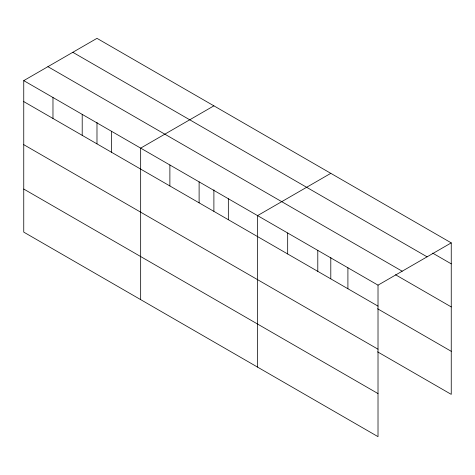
<?xml version="1.0" encoding="UTF-8"?>
<svg xmlns="http://www.w3.org/2000/svg" width="475" height="475" viewBox="0 0 475 475"><rect width="100%" height="100%" fill="white"/><g stroke="black" fill="none" stroke-linecap="round" stroke-linejoin="round"><path stroke-width="0.71" d="M23.75 80.625L378.017 285.16L378.017 436.656L23.75 232.121L23.75 80.625L96.983 38.344L451.25 242.879L451.25 394.375L377.572 351.838M213.893 105.842L140.659 148.123L140.659 299.618M330.796 173.339L257.569 215.614L257.569 367.116M378.017 285.16L451.25 242.879M432.672 253.122L451.25 263.851M72.817 52.297L427.084 256.832M47.916 66.672L402.183 271.207M395.509 274.74L451.25 306.921M23.75 101.597L378.017 306.132M377.572 308.762L451.25 351.304M23.75 144.667L378.017 349.202M23.75 189.044L378.017 393.579M347.908 267.775L347.908 288.747M330.796 257.355L330.796 278.801M317.793 250.39L317.793 271.362M287.678 233.005L287.678 253.971M228.338 198.746L228.338 219.711M213.893 189.857L213.893 211.304M199.114 181.872L199.114 202.837M169.884 164.997L169.884 185.963M111.429 131.248L111.429 152.22M96.983 122.36L96.983 143.806M82.205 114.374L82.205 135.345M52.974 97.5L52.974 118.471"/></g></svg>
